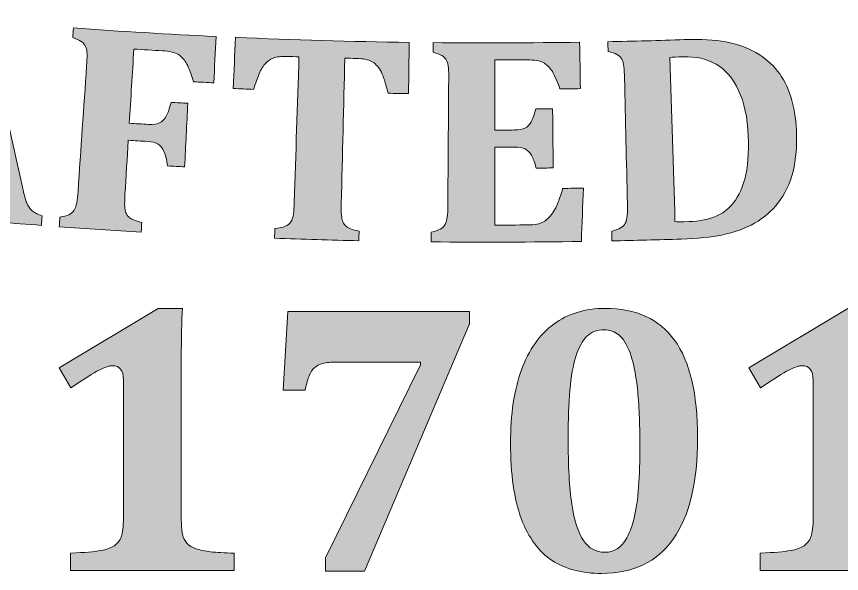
# Model space of a CAD drawing. Header units: inches. Extents: x 64 to 1013, y -819 to -261.
# Drawn here: x 438.9 to 622.1, y -819.1 to -695.5 of the extents above; entities that cross this region are included whole.
import ezdxf

# ---------------------------------------------------------------- set-up
doc = ezdxf.new("R2010")
doc.units = ezdxf.units.IN
doc.header["$MEASUREMENT"] = 0
doc.layers.add('Layer 1', color=7, linetype='Continuous')

# ---------------------------------------------------------------- blocks, each defined once
blk = doc.blocks.new('block 28')
at = {"layer": 'Layer 1', "true_color": 0x680b10}
h = blk.add_hatch(color=246, dxfattribs=at)
h.dxf.hatch_style = 2
edge = h.paths.add_edge_path()
edge.add_spline(control_points=[(428.47, -726.83), (423.7, -726.42), (418.94, -725.97), (414.18, -725.5), (413.71, -726.49), (413.24, -727.47), (412.77, -728.45), (412.38, -729.28), (412.04, -730.09), (411.75, -730.87), (411.47, -731.66), (411.29, -732.5), (411.2, -733.4), (410.98, -735.51), (412.04, -736.75), (414.36, -737.13), (414.29, -737.84), (414.23, -738.55), (414.16, -739.26), (409.35, -738.79), (404.54, -738.29), (399.74, -737.77), (399.81, -737.06), (399.89, -736.36), (399.97, -735.65), (400.81, -735.65), (401.57, -735.45), (402.25, -735.05), (402.93, -734.64), (403.57, -734.06), (404.17, -733.3), (404.77, -732.54), (405.44, -731.43), (406.18, -729.96), (412.09, -718.53), (417.87, -707.05), (423.53, -695.54), (426.44, -695.82), (429.35, -696.08), (432.26, -696.33), (434.81, -708.68), (437.46, -721.03), (440.22, -733.36), (440.58, -735.01), (440.91, -736.19), (441.19, -736.9), (441.48, -737.6), (441.88, -738.18), (442.38, -738.64), (442.89, -739.1), (443.62, -739.47), (444.58, -739.73), (444.52, -740.44), (444.47, -741.15), (444.42, -741.86), (438.19, -741.4), (431.97, -740.89), (425.75, -740.34), (425.81, -739.63), (425.87, -738.92), (425.94, -738.21), (427.12, -738.18), (428.01, -737.95), (428.62, -737.5), (429.22, -737.06), (429.56, -736.38), (429.64, -735.48), (429.7, -734.81), (429.68, -734.07), (429.6, -733.23), (429.51, -732.4), (429.34, -731.35), (429.09, -730.07), (428.88, -728.99), (428.67, -727.91), (428.47, -726.83)], knot_values=[0, 0, 0, 0, 1, 1, 1, 2, 2, 2, 3, 3, 3, 4, 4, 4, 5, 5, 5, 6, 6, 6, 7, 7, 7, 8, 8, 8, 9, 9, 9, 10, 10, 10, 11, 11, 11, 12, 12, 12, 13, 13, 13, 14, 14, 14, 15, 15, 15, 16, 16, 16, 17, 17, 17, 18, 18, 18, 19, 19, 19, 20, 20, 20, 21, 21, 21, 22, 22, 22, 23, 23, 23, 24, 24, 24, 25, 25, 25, 25], degree=3, periodic=1)
edge = h.paths.add_edge_path()
edge.add_spline(control_points=[(415.82, -721.86), (419.82, -722.25), (423.82, -722.62), (427.83, -722.98), (426.58, -716.77), (425.36, -710.56), (424.17, -704.35), (421.42, -710.19), (418.63, -716.03), (415.82, -721.86)], knot_values=[0, 0, 0, 0, 1, 1, 1, 2, 2, 2, 3, 3, 3, 3], degree=3, periodic=1)
at = {"layer": 'Layer 1', "lineweight": 0}
for points, knots in [([(428.47, -726.83), (423.7, -726.42), (418.94, -725.97), (414.18, -725.5), (413.71, -726.49), (413.24, -727.47), (412.77, -728.45), (412.38, -729.28), (412.04, -730.09), (411.75, -730.87), (411.47, -731.66), (411.29, -732.5), (411.2, -733.4), (410.98, -735.51), (412.04, -736.75), (414.36, -737.13), (414.29, -737.84), (414.23, -738.55), (414.16, -739.26), (409.35, -738.79), (404.54, -738.29), (399.74, -737.77), (399.81, -737.06), (399.89, -736.36), (399.97, -735.65), (400.81, -735.65), (401.57, -735.45), (402.25, -735.05), (402.93, -734.64), (403.57, -734.06), (404.17, -733.3), (404.77, -732.54), (405.44, -731.43), (406.18, -729.96), (412.09, -718.53), (417.87, -707.05), (423.53, -695.54), (426.44, -695.82), (429.35, -696.08), (432.26, -696.33), (434.81, -708.68), (437.46, -721.03), (440.22, -733.36), (440.58, -735.01), (440.91, -736.19), (441.19, -736.9), (441.48, -737.6), (441.88, -738.18), (442.38, -738.64), (442.89, -739.1), (443.62, -739.47), (444.58, -739.73), (444.52, -740.44), (444.47, -741.15), (444.42, -741.86), (438.19, -741.4), (431.97, -740.89), (425.75, -740.34), (425.81, -739.63), (425.87, -738.92), (425.94, -738.21), (427.12, -738.18), (428.01, -737.95), (428.62, -737.5), (429.22, -737.06), (429.56, -736.38), (429.64, -735.48), (429.7, -734.81), (429.68, -734.07), (429.6, -733.23), (429.51, -732.4), (429.34, -731.35), (429.09, -730.07), (428.88, -728.99), (428.67, -727.91), (428.47, -726.83)], [0, 0, 0, 0, 1, 1, 1, 2, 2, 2, 3, 3, 3, 4, 4, 4, 5, 5, 5, 6, 6, 6, 7, 7, 7, 8, 8, 8, 9, 9, 9, 10, 10, 10, 11, 11, 11, 12, 12, 12, 13, 13, 13, 14, 14, 14, 15, 15, 15, 16, 16, 16, 17, 17, 17, 18, 18, 18, 19, 19, 19, 20, 20, 20, 21, 21, 21, 22, 22, 22, 23, 23, 23, 24, 24, 24, 25, 25, 25, 25]), ([(415.82, -721.86), (419.82, -722.25), (423.82, -722.62), (427.83, -722.98), (426.58, -716.77), (425.36, -710.56), (424.17, -704.35), (421.42, -710.19), (418.63, -716.03), (415.82, -721.86)], [0, 0, 0, 0, 1, 1, 1, 2, 2, 2, 3, 3, 3, 3])]:
    blk.add_open_spline(points, degree=3, knots=knots, dxfattribs=at)
blk = doc.blocks.new('block 29')
at = {"layer": 'Layer 1', "true_color": 0x680b10}
h = blk.add_hatch(color=246, dxfattribs=at)
h.dxf.hatch_style = 2
edge = h.paths.add_edge_path()
edge.add_spline(control_points=[(462.99, -734.98), (462.92, -736.12), (462.9, -736.99), (462.93, -737.59), (462.96, -738.19), (463.05, -738.67), (463.21, -739.05), (463.37, -739.43), (463.57, -739.74), (463.82, -739.98), (464.06, -740.22), (464.41, -740.45), (464.86, -740.66), (465.31, -740.87), (465.93, -741.05), (466.71, -741.2), (466.67, -741.91), (466.63, -742.62), (466.59, -743.34), (460.52, -742.98), (454.44, -742.59), (448.38, -742.15), (448.43, -741.44), (448.48, -740.73), (448.53, -740.02), (449.38, -739.89), (450.05, -739.71), (450.55, -739.49), (451.06, -739.26), (451.44, -738.94), (451.71, -738.51), (451.97, -738.09), (452.16, -737.53), (452.28, -736.85), (452.39, -736.16), (452.49, -735.3), (452.56, -734.27), (453.2, -725), (453.84, -715.74), (454.48, -706.47), (454.55, -705.46), (454.58, -704.61), (454.57, -703.91), (454.56, -703.22), (454.46, -702.65), (454.26, -702.21), (454.06, -701.76), (453.73, -701.38), (453.28, -701.08), (452.83, -700.78), (452.2, -700.49), (451.38, -700.22), (451.44, -699.51), (451.49, -698.8), (451.54, -698.09), (462.08, -698.84), (472.64, -699.47), (483.2, -699.97), (483.04, -703.39), (482.88, -706.82), (482.71, -710.25), (481.21, -710.18), (479.7, -710.1), (478.19, -710.03), (477.57, -707.94), (477.02, -706.53), (476.56, -705.78), (476.09, -705.03), (475.52, -704.43), (474.84, -703.97), (474.16, -703.51), (472.98, -703.24), (471.29, -703.14), (469.18, -703.03), (467.07, -702.9), (464.96, -702.77), (464.62, -708.25), (464.29, -713.74), (463.95, -719.22), (465.37, -719.3), (466.79, -719.39), (468.21, -719.47), (469.25, -719.53), (470.06, -719.42), (470.64, -719.14), (471.23, -718.86), (471.72, -718.36), (472.13, -717.65), (472.53, -716.94), (472.89, -715.92), (473.21, -714.6), (474.46, -714.66), (475.7, -714.73), (476.95, -714.79), (476.71, -719.49), (476.47, -724.19), (476.23, -728.89), (474.97, -728.82), (473.71, -728.76), (472.44, -728.69), (472.25, -727.32), (471.98, -726.25), (471.65, -725.48), (471.31, -724.72), (470.87, -724.17), (470.33, -723.84), (469.79, -723.51), (469.01, -723.31), (467.99, -723.25), (466.57, -723.17), (465.14, -723.08), (463.72, -723), (463.48, -726.99), (463.23, -730.99), (462.99, -734.98)], knot_values=[0, 0, 0, 0, 1, 1, 1, 2, 2, 2, 3, 3, 3, 4, 4, 4, 5, 5, 5, 6, 6, 6, 7, 7, 7, 8, 8, 8, 9, 9, 9, 10, 10, 10, 11, 11, 11, 12, 12, 12, 13, 13, 13, 14, 14, 14, 15, 15, 15, 16, 16, 16, 17, 17, 17, 18, 18, 18, 19, 19, 19, 20, 20, 20, 21, 21, 21, 22, 22, 22, 23, 23, 23, 24, 24, 24, 25, 25, 25, 26, 26, 26, 27, 27, 27, 28, 28, 28, 29, 29, 29, 30, 30, 30, 31, 31, 31, 32, 32, 32, 33, 33, 33, 34, 34, 34, 35, 35, 35, 36, 36, 36, 37, 37, 37, 38, 38, 38, 38], degree=3, periodic=1)
at = {"layer": 'Layer 1', "lineweight": 0}
blk.add_open_spline([(462.99, -734.98), (462.92, -736.12), (462.9, -736.99), (462.93, -737.59), (462.96, -738.19), (463.05, -738.67), (463.21, -739.05), (463.37, -739.43), (463.57, -739.74), (463.82, -739.98), (464.06, -740.22), (464.41, -740.45), (464.86, -740.66), (465.31, -740.87), (465.93, -741.05), (466.71, -741.2), (466.67, -741.91), (466.63, -742.62), (466.59, -743.34), (460.52, -742.98), (454.44, -742.59), (448.38, -742.15), (448.43, -741.44), (448.48, -740.73), (448.53, -740.02), (449.38, -739.89), (450.05, -739.71), (450.55, -739.49), (451.06, -739.26), (451.44, -738.94), (451.71, -738.51), (451.97, -738.09), (452.16, -737.53), (452.28, -736.85), (452.39, -736.16), (452.49, -735.3), (452.56, -734.27), (453.2, -725), (453.84, -715.74), (454.48, -706.47), (454.55, -705.46), (454.58, -704.61), (454.57, -703.91), (454.56, -703.22), (454.46, -702.65), (454.26, -702.21), (454.06, -701.76), (453.73, -701.38), (453.28, -701.08), (452.83, -700.78), (452.2, -700.49), (451.38, -700.22), (451.44, -699.51), (451.49, -698.8), (451.54, -698.09), (462.08, -698.84), (472.64, -699.47), (483.2, -699.97), (483.04, -703.39), (482.88, -706.82), (482.71, -710.25), (481.21, -710.18), (479.7, -710.1), (478.19, -710.03), (477.57, -707.94), (477.02, -706.53), (476.56, -705.78), (476.09, -705.03), (475.52, -704.43), (474.84, -703.97), (474.16, -703.51), (472.98, -703.24), (471.29, -703.14), (469.18, -703.03), (467.07, -702.9), (464.96, -702.77), (464.62, -708.25), (464.29, -713.74), (463.95, -719.22), (465.37, -719.3), (466.79, -719.39), (468.21, -719.47), (469.25, -719.53), (470.06, -719.42), (470.64, -719.14), (471.23, -718.86), (471.72, -718.36), (472.13, -717.65), (472.53, -716.94), (472.89, -715.92), (473.21, -714.6), (474.46, -714.66), (475.7, -714.73), (476.95, -714.79), (476.71, -719.49), (476.47, -724.19), (476.23, -728.89), (474.97, -728.82), (473.71, -728.76), (472.44, -728.69), (472.25, -727.32), (471.98, -726.25), (471.65, -725.48), (471.31, -724.72), (470.87, -724.17), (470.33, -723.84), (469.79, -723.51), (469.01, -723.31), (467.99, -723.25), (466.57, -723.17), (465.14, -723.08), (463.72, -723), (463.48, -726.99), (463.23, -730.99), (462.99, -734.98)], degree=3, knots=[0, 0, 0, 0, 1, 1, 1, 2, 2, 2, 3, 3, 3, 4, 4, 4, 5, 5, 5, 6, 6, 6, 7, 7, 7, 8, 8, 8, 9, 9, 9, 10, 10, 10, 11, 11, 11, 12, 12, 12, 13, 13, 13, 14, 14, 14, 15, 15, 15, 16, 16, 16, 17, 17, 17, 18, 18, 18, 19, 19, 19, 20, 20, 20, 21, 21, 21, 22, 22, 22, 23, 23, 23, 24, 24, 24, 25, 25, 25, 26, 26, 26, 27, 27, 27, 28, 28, 28, 29, 29, 29, 30, 30, 30, 31, 31, 31, 32, 32, 32, 33, 33, 33, 34, 34, 34, 35, 35, 35, 36, 36, 36, 37, 37, 37, 38, 38, 38, 38], dxfattribs=at)
blk = doc.blocks.new('block 30')
at = {"layer": 'Layer 1', "true_color": 0x680b10}
h = blk.add_hatch(color=246, dxfattribs=at)
h.dxf.hatch_style = 2
edge = h.paths.add_edge_path()
edge.add_spline(control_points=[(496.2, -744.72), (496.22, -744.01), (496.25, -743.3), (496.27, -742.59), (497.23, -742.47), (497.98, -742.3), (498.55, -742.07), (499.11, -741.84), (499.53, -741.5), (499.81, -741.06), (500.1, -740.62), (500.29, -740.04), (500.38, -739.35), (500.47, -738.65), (500.53, -737.78), (500.56, -736.74), (500.92, -725.99), (501.27, -715.24), (501.62, -704.49), (500.73, -704.46), (499.85, -704.43), (498.96, -704.4), (497.64, -704.36), (496.63, -704.47), (495.92, -704.75), (495.2, -705.02), (494.58, -705.47), (494.04, -706.1), (493.5, -706.73), (493.02, -707.58), (492.6, -708.65), (492.19, -709.73), (491.84, -710.74), (491.55, -711.7), (490.04, -711.64), (488.54, -711.58), (487.03, -711.51), (487.19, -707.73), (487.36, -703.95), (487.52, -700.16), (500.38, -700.73), (513.24, -701.1), (526.1, -701.27), (526.05, -705.06), (525.99, -708.85), (525.94, -712.63), (524.43, -712.61), (522.92, -712.59), (521.41, -712.56), (521.02, -711.09), (520.71, -710), (520.48, -709.31), (520.25, -708.61), (519.99, -708.02), (519.7, -707.53), (519.41, -707.04), (519.11, -706.63), (518.79, -706.3), (518.46, -705.97), (518.12, -705.7), (517.75, -705.5), (517.38, -705.3), (516.92, -705.15), (516.36, -705.04), (515.8, -704.93), (515.08, -704.86), (514.18, -704.84), (513.39, -704.82), (512.6, -704.81), (511.81, -704.79), (511.54, -715.54), (511.28, -726.29), (511.01, -737.05), (510.98, -738.19), (510.99, -739.06), (511.05, -739.65), (511.1, -740.25), (511.21, -740.73), (511.38, -741.1), (511.55, -741.47), (511.77, -741.77), (512.02, -742.01), (512.27, -742.24), (512.63, -742.45), (513.09, -742.65), (513.54, -742.84), (514.17, -743), (514.96, -743.13), (514.94, -743.84), (514.92, -744.55), (514.91, -745.26), (508.67, -745.13), (502.43, -744.95), (496.2, -744.72)], knot_values=[0, 0, 0, 0, 1, 1, 1, 2, 2, 2, 3, 3, 3, 4, 4, 4, 5, 5, 5, 6, 6, 6, 7, 7, 7, 8, 8, 8, 9, 9, 9, 10, 10, 10, 11, 11, 11, 12, 12, 12, 13, 13, 13, 14, 14, 14, 15, 15, 15, 16, 16, 16, 17, 17, 17, 18, 18, 18, 19, 19, 19, 20, 20, 20, 21, 21, 21, 22, 22, 22, 23, 23, 23, 24, 24, 24, 25, 25, 25, 26, 26, 26, 27, 27, 27, 28, 28, 28, 29, 29, 29, 30, 30, 30, 31, 31, 31, 31], degree=3, periodic=1)
at = {"layer": 'Layer 1', "lineweight": 0}
blk.add_open_spline([(496.2, -744.72), (496.22, -744.01), (496.25, -743.3), (496.27, -742.59), (497.23, -742.47), (497.98, -742.3), (498.55, -742.07), (499.11, -741.84), (499.53, -741.5), (499.81, -741.06), (500.1, -740.62), (500.29, -740.04), (500.38, -739.35), (500.47, -738.65), (500.53, -737.78), (500.56, -736.74), (500.92, -725.99), (501.27, -715.24), (501.62, -704.49), (500.73, -704.46), (499.85, -704.43), (498.96, -704.4), (497.64, -704.36), (496.63, -704.47), (495.92, -704.75), (495.2, -705.02), (494.58, -705.47), (494.04, -706.1), (493.5, -706.73), (493.02, -707.58), (492.6, -708.65), (492.19, -709.73), (491.84, -710.74), (491.55, -711.7), (490.04, -711.64), (488.54, -711.58), (487.03, -711.51), (487.19, -707.73), (487.36, -703.95), (487.52, -700.16), (500.38, -700.73), (513.24, -701.1), (526.1, -701.27), (526.05, -705.06), (525.99, -708.85), (525.94, -712.63), (524.43, -712.61), (522.92, -712.59), (521.41, -712.56), (521.02, -711.09), (520.71, -710), (520.48, -709.31), (520.25, -708.61), (519.99, -708.02), (519.7, -707.53), (519.41, -707.04), (519.11, -706.63), (518.79, -706.3), (518.46, -705.97), (518.12, -705.7), (517.75, -705.5), (517.38, -705.3), (516.92, -705.15), (516.36, -705.04), (515.8, -704.93), (515.08, -704.86), (514.18, -704.84), (513.39, -704.82), (512.6, -704.81), (511.81, -704.79), (511.54, -715.54), (511.28, -726.29), (511.01, -737.05), (510.98, -738.19), (510.99, -739.06), (511.05, -739.65), (511.1, -740.25), (511.21, -740.73), (511.38, -741.1), (511.55, -741.47), (511.77, -741.77), (512.02, -742.01), (512.27, -742.24), (512.63, -742.45), (513.09, -742.65), (513.54, -742.84), (514.17, -743), (514.96, -743.13), (514.94, -743.84), (514.92, -744.55), (514.91, -745.26), (508.67, -745.13), (502.43, -744.95), (496.2, -744.72)], degree=3, knots=[0, 0, 0, 0, 1, 1, 1, 2, 2, 2, 3, 3, 3, 4, 4, 4, 5, 5, 5, 6, 6, 6, 7, 7, 7, 8, 8, 8, 9, 9, 9, 10, 10, 10, 11, 11, 11, 12, 12, 12, 13, 13, 13, 14, 14, 14, 15, 15, 15, 16, 16, 16, 17, 17, 17, 18, 18, 18, 19, 19, 19, 20, 20, 20, 21, 21, 21, 22, 22, 22, 23, 23, 23, 24, 24, 24, 25, 25, 25, 26, 26, 26, 27, 27, 27, 28, 28, 28, 29, 29, 29, 30, 30, 30, 31, 31, 31, 31], dxfattribs=at)
blk = doc.blocks.new('block 31')
at = {"layer": 'Layer 1', "true_color": 0x680b10}
h = blk.add_hatch(color=246, dxfattribs=at)
h.dxf.hatch_style = 2
edge = h.paths.add_edge_path()
edge.add_spline(control_points=[(563.93, -701.24), (563.99, -704.68), (564.04, -708.11), (564.09, -711.54), (562.58, -711.56), (561.07, -711.58), (559.56, -711.6), (558.81, -709.56), (558.18, -708.18), (557.67, -707.46), (557.16, -706.74), (556.55, -706.18), (555.84, -705.76), (555.14, -705.35), (553.94, -705.15), (552.25, -705.16), (549.86, -705.17), (547.47, -705.18), (545.08, -705.18), (545.09, -710.36), (545.09, -715.54), (545.1, -720.72), (546.56, -720.72), (548.03, -720.72), (549.49, -720.71), (550.46, -720.71), (551.23, -720.57), (551.78, -720.29), (552.34, -720.02), (552.79, -719.57), (553.15, -718.94), (553.52, -718.31), (553.86, -717.34), (554.18, -716.02), (555.43, -716.01), (556.68, -716), (557.93, -715.99), (557.97, -720.37), (558.02, -724.75), (558.07, -729.13), (556.8, -729.14), (555.54, -729.15), (554.28, -729.16), (553.96, -727.91), (553.6, -726.96), (553.22, -726.3), (552.84, -725.65), (552.38, -725.18), (551.86, -724.91), (551.33, -724.63), (550.55, -724.49), (549.51, -724.5), (548.04, -724.5), (546.57, -724.51), (545.1, -724.51), (545.11, -730.27), (545.11, -736.03), (545.11, -741.79), (547.56, -741.79), (550.01, -741.78), (552.45, -741.77), (553.24, -741.76), (553.91, -741.71), (554.45, -741.61), (554.99, -741.5), (555.47, -741.33), (555.89, -741.09), (556.32, -740.85), (556.73, -740.52), (557.12, -740.11), (557.51, -739.7), (557.85, -739.25), (558.15, -738.77), (558.45, -738.29), (558.76, -737.66), (559.09, -736.88), (559.42, -736.1), (559.78, -735.03), (560.16, -733.67), (561.7, -733.65), (563.23, -733.63), (564.77, -733.6), (564.62, -737.54), (564.46, -741.48), (564.31, -745.42), (553.2, -745.59), (542.09, -745.62), (530.98, -745.52), (530.99, -744.8), (530.99, -744.09), (531, -743.38), (531.84, -743.17), (532.5, -742.94), (532.99, -742.7), (533.47, -742.46), (533.84, -742.11), (534.08, -741.67), (534.32, -741.23), (534.47, -740.67), (534.54, -739.99), (534.62, -739.32), (534.66, -738.46), (534.66, -737.42), (534.73, -728.12), (534.79, -718.82), (534.86, -709.52), (534.87, -708.51), (534.85, -707.66), (534.8, -706.97), (534.75, -706.27), (534.61, -705.71), (534.38, -705.28), (534.15, -704.85), (533.81, -704.49), (533.34, -704.22), (532.87, -703.94), (532.22, -703.7), (531.39, -703.47), (531.4, -702.76), (531.4, -702.05), (531.41, -701.34), (542.25, -701.44), (553.09, -701.41), (563.93, -701.24)], knot_values=[0, 0, 0, 0, 1, 1, 1, 2, 2, 2, 3, 3, 3, 4, 4, 4, 5, 5, 5, 6, 6, 6, 7, 7, 7, 8, 8, 8, 9, 9, 9, 10, 10, 10, 11, 11, 11, 12, 12, 12, 13, 13, 13, 14, 14, 14, 15, 15, 15, 16, 16, 16, 17, 17, 17, 18, 18, 18, 19, 19, 19, 20, 20, 20, 21, 21, 21, 22, 22, 22, 23, 23, 23, 24, 24, 24, 25, 25, 25, 26, 26, 26, 27, 27, 27, 28, 28, 28, 29, 29, 29, 30, 30, 30, 31, 31, 31, 32, 32, 32, 33, 33, 33, 34, 34, 34, 35, 35, 35, 36, 36, 36, 37, 37, 37, 38, 38, 38, 39, 39, 39, 40, 40, 40, 41, 41, 41, 41], degree=3, periodic=1)
at = {"layer": 'Layer 1', "lineweight": 0}
blk.add_open_spline([(563.93, -701.24), (563.99, -704.68), (564.04, -708.11), (564.09, -711.54), (562.58, -711.56), (561.07, -711.58), (559.56, -711.6), (558.81, -709.56), (558.18, -708.18), (557.67, -707.46), (557.16, -706.74), (556.55, -706.18), (555.84, -705.76), (555.14, -705.35), (553.94, -705.15), (552.25, -705.16), (549.86, -705.17), (547.47, -705.18), (545.08, -705.18), (545.09, -710.36), (545.09, -715.54), (545.1, -720.72), (546.56, -720.72), (548.03, -720.72), (549.49, -720.71), (550.46, -720.71), (551.23, -720.57), (551.78, -720.29), (552.34, -720.02), (552.79, -719.57), (553.15, -718.94), (553.52, -718.31), (553.86, -717.34), (554.18, -716.02), (555.43, -716.01), (556.68, -716), (557.93, -715.99), (557.97, -720.37), (558.02, -724.75), (558.07, -729.13), (556.8, -729.14), (555.54, -729.15), (554.28, -729.16), (553.96, -727.91), (553.6, -726.96), (553.22, -726.3), (552.84, -725.65), (552.38, -725.18), (551.86, -724.91), (551.33, -724.63), (550.55, -724.49), (549.51, -724.5), (548.04, -724.5), (546.57, -724.51), (545.1, -724.51), (545.11, -730.27), (545.11, -736.03), (545.11, -741.79), (547.56, -741.79), (550.01, -741.78), (552.45, -741.77), (553.24, -741.76), (553.91, -741.71), (554.45, -741.61), (554.99, -741.5), (555.47, -741.33), (555.89, -741.09), (556.32, -740.85), (556.73, -740.52), (557.12, -740.11), (557.51, -739.7), (557.85, -739.25), (558.15, -738.77), (558.45, -738.29), (558.76, -737.66), (559.09, -736.88), (559.42, -736.1), (559.78, -735.03), (560.16, -733.67), (561.7, -733.65), (563.23, -733.63), (564.77, -733.6), (564.62, -737.54), (564.46, -741.48), (564.31, -745.42), (553.2, -745.59), (542.09, -745.62), (530.98, -745.52), (530.99, -744.8), (530.99, -744.09), (531, -743.38), (531.84, -743.17), (532.5, -742.94), (532.99, -742.7), (533.47, -742.46), (533.84, -742.11), (534.08, -741.67), (534.32, -741.23), (534.47, -740.67), (534.54, -739.99), (534.62, -739.32), (534.66, -738.46), (534.66, -737.42), (534.73, -728.12), (534.79, -718.82), (534.86, -709.52), (534.87, -708.51), (534.85, -707.66), (534.8, -706.97), (534.75, -706.27), (534.61, -705.71), (534.38, -705.28), (534.15, -704.85), (533.81, -704.49), (533.34, -704.22), (532.87, -703.94), (532.22, -703.7), (531.39, -703.47), (531.4, -702.76), (531.4, -702.05), (531.41, -701.34), (542.25, -701.44), (553.09, -701.41), (563.93, -701.24)], degree=3, knots=[0, 0, 0, 0, 1, 1, 1, 2, 2, 2, 3, 3, 3, 4, 4, 4, 5, 5, 5, 6, 6, 6, 7, 7, 7, 8, 8, 8, 9, 9, 9, 10, 10, 10, 11, 11, 11, 12, 12, 12, 13, 13, 13, 14, 14, 14, 15, 15, 15, 16, 16, 16, 17, 17, 17, 18, 18, 18, 19, 19, 19, 20, 20, 20, 21, 21, 21, 22, 22, 22, 23, 23, 23, 24, 24, 24, 25, 25, 25, 26, 26, 26, 27, 27, 27, 28, 28, 28, 29, 29, 29, 30, 30, 30, 31, 31, 31, 32, 32, 32, 33, 33, 33, 34, 34, 34, 35, 35, 35, 36, 36, 36, 37, 37, 37, 38, 38, 38, 39, 39, 39, 40, 40, 40, 41, 41, 41, 41], dxfattribs=at)
blk = doc.blocks.new('block 32')
at = {"layer": 'Layer 1', "true_color": 0x680b10}
h = blk.add_hatch(color=246, dxfattribs=at)
h.dxf.hatch_style = 2
edge = h.paths.add_edge_path()
edge.add_spline(control_points=[(587.24, -700.67), (590.88, -700.55), (593.94, -700.72), (596.41, -701.18), (598.88, -701.64), (601.1, -702.43), (603.06, -703.55), (605.02, -704.67), (606.63, -706.03), (607.89, -707.64), (609.14, -709.26), (610.12, -711.15), (610.8, -713.33), (611.49, -715.51), (611.91, -717.99), (612.05, -720.77), (612.23, -724.13), (611.98, -727.17), (611.3, -729.88), (610.62, -732.6), (609.51, -734.94), (607.96, -736.92), (606.58, -738.69), (604.85, -740.18), (602.77, -741.37), (600.69, -742.56), (598.27, -743.44), (595.51, -744), (593.13, -744.48), (590.12, -744.79), (586.48, -744.9), (581.35, -745.07), (576.22, -745.2), (571.09, -745.3), (571.07, -744.59), (571.06, -743.88), (571.05, -743.17), (571.88, -742.94), (572.53, -742.69), (573.01, -742.43), (573.49, -742.17), (573.84, -741.82), (574.07, -741.37), (574.3, -740.92), (574.44, -740.36), (574.49, -739.68), (574.54, -739), (574.55, -738.14), (574.53, -737.1), (574.32, -727.81), (574.1, -718.51), (573.89, -709.21), (573.87, -708.2), (573.82, -707.35), (573.75, -706.66), (573.68, -705.97), (573.52, -705.41), (573.28, -704.98), (573.04, -704.56), (572.68, -704.22), (572.21, -703.96), (571.73, -703.7), (571.07, -703.47), (570.24, -703.27), (570.22, -702.56), (570.21, -701.84), (570.19, -701.13), (575.88, -701.02), (581.56, -700.86), (587.24, -700.67)], knot_values=[0, 0, 0, 0, 1, 1, 1, 2, 2, 2, 3, 3, 3, 4, 4, 4, 5, 5, 5, 6, 6, 6, 7, 7, 7, 8, 8, 8, 9, 9, 9, 10, 10, 10, 11, 11, 11, 12, 12, 12, 13, 13, 13, 14, 14, 14, 15, 15, 15, 16, 16, 16, 17, 17, 17, 18, 18, 18, 19, 19, 19, 20, 20, 20, 21, 21, 21, 22, 22, 22, 23, 23, 23, 23], degree=3, periodic=1)
edge = h.paths.add_edge_path()
edge.add_spline(control_points=[(585.1, -741.03), (585.51, -741.08), (586.54, -741.08), (588.18, -741.03), (590.66, -740.94), (592.73, -740.52), (594.4, -739.77), (595.64, -739.21), (596.68, -738.45), (597.52, -737.51), (598.92, -735.96), (599.94, -733.99), (600.57, -731.58), (601.27, -728.96), (601.53, -725.79), (601.37, -722.06), (601.19, -717.96), (600.47, -714.59), (599.23, -711.93), (598, -709.27), (596.34, -707.34), (594.26, -706.14), (592.18, -704.93), (589.73, -704.38), (586.9, -704.47), (585.54, -704.52), (584.57, -704.57), (583.98, -704.63), (584.36, -716.77), (584.73, -728.9), (585.1, -741.03)], knot_values=[0, 0, 0, 0, 1, 1, 1, 2, 2, 2, 3, 3, 3, 4, 4, 4, 5, 5, 5, 6, 6, 6, 7, 7, 7, 8, 8, 8, 9, 9, 9, 10, 10, 10, 10], degree=3, periodic=1)
at = {"layer": 'Layer 1', "lineweight": 0}
for points, knots in [([(587.24, -700.67), (590.88, -700.55), (593.94, -700.72), (596.41, -701.18), (598.88, -701.64), (601.1, -702.43), (603.06, -703.55), (605.02, -704.67), (606.63, -706.03), (607.89, -707.64), (609.14, -709.26), (610.12, -711.15), (610.8, -713.33), (611.49, -715.51), (611.91, -717.99), (612.05, -720.77), (612.23, -724.13), (611.98, -727.17), (611.3, -729.88), (610.62, -732.6), (609.51, -734.94), (607.96, -736.92), (606.58, -738.69), (604.85, -740.18), (602.77, -741.37), (600.69, -742.56), (598.27, -743.44), (595.51, -744), (593.13, -744.48), (590.12, -744.79), (586.48, -744.9), (581.35, -745.07), (576.22, -745.2), (571.09, -745.3), (571.07, -744.59), (571.06, -743.88), (571.05, -743.17), (571.88, -742.94), (572.53, -742.69), (573.01, -742.43), (573.49, -742.17), (573.84, -741.82), (574.07, -741.37), (574.3, -740.92), (574.44, -740.36), (574.49, -739.68), (574.54, -739), (574.55, -738.14), (574.53, -737.1), (574.32, -727.81), (574.1, -718.51), (573.89, -709.21), (573.87, -708.2), (573.82, -707.35), (573.75, -706.66), (573.68, -705.97), (573.52, -705.41), (573.28, -704.98), (573.04, -704.56), (572.68, -704.22), (572.21, -703.96), (571.73, -703.7), (571.07, -703.47), (570.24, -703.27), (570.22, -702.56), (570.21, -701.84), (570.19, -701.13), (575.88, -701.02), (581.56, -700.86), (587.24, -700.67)], [0, 0, 0, 0, 1, 1, 1, 2, 2, 2, 3, 3, 3, 4, 4, 4, 5, 5, 5, 6, 6, 6, 7, 7, 7, 8, 8, 8, 9, 9, 9, 10, 10, 10, 11, 11, 11, 12, 12, 12, 13, 13, 13, 14, 14, 14, 15, 15, 15, 16, 16, 16, 17, 17, 17, 18, 18, 18, 19, 19, 19, 20, 20, 20, 21, 21, 21, 22, 22, 22, 23, 23, 23, 23]), ([(585.1, -741.03), (585.51, -741.08), (586.54, -741.08), (588.18, -741.03), (590.66, -740.94), (592.73, -740.52), (594.4, -739.77), (595.64, -739.21), (596.68, -738.45), (597.52, -737.51), (598.92, -735.96), (599.94, -733.99), (600.57, -731.58), (601.27, -728.96), (601.53, -725.79), (601.37, -722.06), (601.19, -717.96), (600.47, -714.59), (599.23, -711.93), (598, -709.27), (596.34, -707.34), (594.26, -706.14), (592.18, -704.93), (589.73, -704.38), (586.9, -704.47), (585.54, -704.52), (584.57, -704.57), (583.98, -704.63), (584.36, -716.77), (584.73, -728.9), (585.1, -741.03)], [0, 0, 0, 0, 1, 1, 1, 2, 2, 2, 3, 3, 3, 4, 4, 4, 5, 5, 5, 6, 6, 6, 7, 7, 7, 8, 8, 8, 9, 9, 9, 10, 10, 10, 10])]:
    blk.add_open_spline(points, degree=3, knots=knots, dxfattribs=at)
blk = doc.blocks.new('block 21')
at = {"layer": 'Layer 1'}
for name in ['block 28', 'block 29', 'block 30', 'block 31', 'block 32']:
    blk.add_blockref(name, (0, 0), dxfattribs=at)
blk = doc.blocks.new('block 42')
at = {"layer": 'Layer 1', "true_color": 0x680b10}
h = blk.add_hatch(color=246, dxfattribs=at)
h.dxf.hatch_style = 2
edge = h.paths.add_edge_path()
edge.add_spline(control_points=[(475.49, -806.65), (475.49, -808.28), (475.58, -809.51), (475.76, -810.33), (475.94, -811.16), (476.27, -811.83), (476.73, -812.35), (477.19, -812.87), (477.86, -813.28), (478.73, -813.57), (479.6, -813.87), (480.69, -814.09), (482.01, -814.25), (483.33, -814.4), (485.07, -814.51), (487.23, -814.56), (487.23, -814.56), (487.23, -818.39), (487.23, -818.39), (487.23, -818.39), (450.92, -818.39), (450.92, -818.39), (450.92, -818.39), (450.92, -814.56), (450.92, -814.56), (454.03, -814.42), (456.25, -814.23), (457.58, -813.99), (458.92, -813.76), (459.93, -813.4), (460.64, -812.92), (461.34, -812.44), (461.85, -811.77), (462.17, -810.9), (462.49, -810.03), (462.65, -808.61), (462.65, -806.65), (462.65, -806.65), (462.65, -776.23), (462.65, -776.23), (462.65, -775.08), (462.44, -774.25), (462, -773.75), (461.57, -773.24), (460.97, -772.99), (460.21, -772.99), (459.51, -772.99), (458.52, -773.31), (457.25, -773.96), (455.97, -774.6), (453.87, -775.92), (450.96, -777.91), (450.96, -777.91), (448.39, -773.45), (448.39, -773.45), (448.39, -773.45), (470.35, -760.28), (470.35, -760.28), (470.35, -760.28), (475.74, -760.28), (475.74, -760.28), (475.57, -762.98), (475.49, -766.71), (475.49, -771.48), (475.49, -771.48), (475.49, -806.65), (475.49, -806.65)], knot_values=[0, 0, 0, 0, 1, 1, 1, 2, 2, 2, 3, 3, 3, 4, 4, 4, 5, 5, 5, 6, 6, 6, 7, 7, 7, 8, 8, 8, 9, 9, 9, 10, 10, 10, 11, 11, 11, 12, 12, 12, 13, 13, 13, 14, 14, 14, 15, 15, 15, 16, 16, 16, 17, 17, 17, 18, 18, 18, 19, 19, 19, 20, 20, 20, 21, 21, 21, 22, 22, 22, 22], degree=3, periodic=1)
at = {"layer": 'Layer 1', "lineweight": 0}
blk.add_open_spline([(475.49, -806.65), (475.49, -808.28), (475.58, -809.51), (475.76, -810.33), (475.94, -811.16), (476.27, -811.83), (476.73, -812.35), (477.19, -812.87), (477.86, -813.28), (478.73, -813.57), (479.6, -813.87), (480.69, -814.09), (482.01, -814.25), (483.33, -814.4), (485.07, -814.51), (487.23, -814.56), (487.23, -814.56), (487.23, -818.39), (487.23, -818.39), (487.23, -818.39), (450.92, -818.39), (450.92, -818.39), (450.92, -818.39), (450.92, -814.56), (450.92, -814.56), (454.03, -814.42), (456.25, -814.23), (457.58, -813.99), (458.92, -813.76), (459.93, -813.4), (460.64, -812.92), (461.34, -812.44), (461.85, -811.77), (462.17, -810.9), (462.49, -810.03), (462.65, -808.61), (462.65, -806.65), (462.65, -806.65), (462.65, -776.23), (462.65, -776.23), (462.65, -775.08), (462.44, -774.25), (462, -773.75), (461.57, -773.24), (460.97, -772.99), (460.21, -772.99), (459.51, -772.99), (458.52, -773.31), (457.25, -773.96), (455.97, -774.6), (453.87, -775.92), (450.96, -777.91), (450.96, -777.91), (448.39, -773.45), (448.39, -773.45), (448.39, -773.45), (470.35, -760.28), (470.35, -760.28), (470.35, -760.28), (475.74, -760.28), (475.74, -760.28), (475.57, -762.98), (475.49, -766.71), (475.49, -771.48), (475.49, -771.48), (475.49, -806.65), (475.49, -806.65)], degree=3, knots=[0, 0, 0, 0, 1, 1, 1, 2, 2, 2, 3, 3, 3, 4, 4, 4, 5, 5, 5, 6, 6, 6, 7, 7, 7, 8, 8, 8, 9, 9, 9, 10, 10, 10, 11, 11, 11, 12, 12, 12, 13, 13, 13, 14, 14, 14, 15, 15, 15, 16, 16, 16, 17, 17, 17, 18, 18, 18, 19, 19, 19, 20, 20, 20, 21, 21, 21, 22, 22, 22, 22], dxfattribs=at)
blk = doc.blocks.new('block 43')
at = {"layer": 'Layer 1', "true_color": 0x680b10}
h = blk.add_hatch(color=246, dxfattribs=at)
h.dxf.hatch_style = 2
edge = h.paths.add_edge_path()
edge.add_spline(control_points=[(539.49, -763.73), (539.49, -763.73), (516.13, -818.52), (516.13, -818.52), (516.13, -818.52), (507.51, -818.52), (507.51, -818.52), (507.51, -818.52), (507.51, -815.61), (507.51, -815.61), (507.51, -815.61), (528.63, -772.82), (528.63, -772.82), (528.63, -772.82), (528.63, -772.19), (528.63, -772.19), (528.63, -772.19), (509.91, -772.19), (509.91, -772.19), (508.67, -772.19), (507.68, -772.29), (506.92, -772.49), (506.16, -772.68), (505.54, -773), (505.07, -773.43), (504.59, -773.87), (504.21, -774.44), (503.91, -775.14), (503.62, -775.84), (503.3, -776.93), (502.96, -778.42), (502.96, -778.42), (498.08, -778.42), (498.08, -778.42), (498.08, -778.42), (499.18, -760.96), (499.18, -760.96), (499.18, -760.96), (539.49, -760.96), (539.49, -760.96), (539.49, -760.96), (539.49, -763.73), (539.49, -763.73)], knot_values=[0, 0, 0, 0, 1, 1, 1, 2, 2, 2, 3, 3, 3, 4, 4, 4, 5, 5, 5, 6, 6, 6, 7, 7, 7, 8, 8, 8, 9, 9, 9, 10, 10, 10, 11, 11, 11, 12, 12, 12, 13, 13, 13, 14, 14, 14, 14], degree=3, periodic=1)
at = {"layer": 'Layer 1', "lineweight": 0}
blk.add_open_spline([(539.49, -763.73), (539.49, -763.73), (516.13, -818.52), (516.13, -818.52), (516.13, -818.52), (507.51, -818.52), (507.51, -818.52), (507.51, -818.52), (507.51, -815.61), (507.51, -815.61), (507.51, -815.61), (528.63, -772.82), (528.63, -772.82), (528.63, -772.82), (528.63, -772.19), (528.63, -772.19), (528.63, -772.19), (509.91, -772.19), (509.91, -772.19), (508.67, -772.19), (507.68, -772.29), (506.92, -772.49), (506.16, -772.68), (505.54, -773), (505.07, -773.43), (504.59, -773.87), (504.21, -774.44), (503.91, -775.14), (503.62, -775.84), (503.3, -776.93), (502.96, -778.42), (502.96, -778.42), (498.08, -778.42), (498.08, -778.42), (498.08, -778.42), (499.18, -760.96), (499.18, -760.96), (499.18, -760.96), (539.49, -760.96), (539.49, -760.96), (539.49, -760.96), (539.49, -763.73), (539.49, -763.73)], degree=3, knots=[0, 0, 0, 0, 1, 1, 1, 2, 2, 2, 3, 3, 3, 4, 4, 4, 5, 5, 5, 6, 6, 6, 7, 7, 7, 8, 8, 8, 9, 9, 9, 10, 10, 10, 11, 11, 11, 12, 12, 12, 13, 13, 13, 14, 14, 14, 14], dxfattribs=at)
blk = doc.blocks.new('block 44')
at = {"layer": 'Layer 1', "true_color": 0x680b10}
h = blk.add_hatch(color=246, dxfattribs=at)
h.dxf.hatch_style = 2
edge = h.paths.add_edge_path()
edge.add_spline(control_points=[(568.81, -819.06), (564.44, -819.06), (560.77, -818.1), (557.81, -816.18), (554.85, -814.26), (552.57, -811.15), (550.97, -806.86), (549.38, -802.57), (548.58, -797.02), (548.58, -790.2), (548.58, -783.78), (549.39, -778.34), (551.02, -773.9), (552.64, -769.45), (555.03, -766.07), (558.19, -763.75), (561.35, -761.44), (565.14, -760.28), (569.57, -760.28), (576.47, -760.28), (581.62, -762.63), (585.01, -767.33), (588.41, -772.03), (590.11, -779.22), (590.11, -788.9), (590.11, -798.83), (588.3, -806.34), (584.7, -811.43), (581.09, -816.52), (575.8, -819.06), (568.81, -819.06)], knot_values=[0, 0, 0, 0, 1, 1, 1, 2, 2, 2, 3, 3, 3, 4, 4, 4, 5, 5, 5, 6, 6, 6, 7, 7, 7, 8, 8, 8, 9, 9, 9, 10, 10, 10, 10], degree=3, periodic=1)
edge = h.paths.add_edge_path()
edge.add_spline(control_points=[(561.37, -788.98), (561.37, -795.15), (561.64, -800.06), (562.19, -803.71), (562.73, -807.35), (563.6, -810.04), (564.78, -811.76), (565.95, -813.49), (567.52, -814.35), (569.49, -814.35), (570.55, -814.35), (571.49, -814.09), (572.29, -813.57), (573.09, -813.05), (573.8, -812.24), (574.43, -811.13), (575.06, -810.02), (575.6, -808.55), (576.05, -806.71), (576.5, -804.88), (576.82, -802.59), (577.02, -799.86), (577.22, -797.12), (577.31, -794.07), (577.31, -790.7), (577.31, -785.68), (577.12, -781.46), (576.75, -778.04), (576.37, -774.62), (575.83, -771.98), (575.13, -770.13), (574.42, -768.28), (573.6, -766.96), (572.64, -766.17), (571.69, -765.39), (570.58, -765), (569.32, -765), (567.83, -765), (566.58, -765.49), (565.55, -766.47), (564.53, -767.45), (563.71, -768.94), (563.09, -770.93), (562.47, -772.92), (562.03, -775.42), (561.77, -778.42), (561.5, -781.42), (561.37, -784.94), (561.37, -788.98)], knot_values=[0, 0, 0, 0, 1, 1, 1, 2, 2, 2, 3, 3, 3, 4, 4, 4, 5, 5, 5, 6, 6, 6, 7, 7, 7, 8, 8, 8, 9, 9, 9, 10, 10, 10, 11, 11, 11, 12, 12, 12, 13, 13, 13, 14, 14, 14, 15, 15, 15, 16, 16, 16, 16], degree=3, periodic=1)
at = {"layer": 'Layer 1', "lineweight": 0}
for points, knots in [([(568.81, -819.06), (564.44, -819.06), (560.77, -818.1), (557.81, -816.18), (554.85, -814.26), (552.57, -811.15), (550.97, -806.86), (549.38, -802.57), (548.58, -797.02), (548.58, -790.2), (548.58, -783.78), (549.39, -778.34), (551.02, -773.9), (552.64, -769.45), (555.03, -766.07), (558.19, -763.75), (561.35, -761.44), (565.14, -760.28), (569.57, -760.28), (576.47, -760.28), (581.62, -762.63), (585.01, -767.33), (588.41, -772.03), (590.11, -779.22), (590.11, -788.9), (590.11, -798.83), (588.3, -806.34), (584.7, -811.43), (581.09, -816.52), (575.8, -819.06), (568.81, -819.06)], [0, 0, 0, 0, 1, 1, 1, 2, 2, 2, 3, 3, 3, 4, 4, 4, 5, 5, 5, 6, 6, 6, 7, 7, 7, 8, 8, 8, 9, 9, 9, 10, 10, 10, 10]), ([(561.37, -788.98), (561.37, -795.15), (561.64, -800.06), (562.19, -803.71), (562.73, -807.35), (563.6, -810.04), (564.78, -811.76), (565.95, -813.49), (567.52, -814.35), (569.49, -814.35), (570.55, -814.35), (571.49, -814.09), (572.29, -813.57), (573.09, -813.05), (573.8, -812.24), (574.43, -811.13), (575.06, -810.02), (575.6, -808.55), (576.05, -806.71), (576.5, -804.88), (576.82, -802.59), (577.02, -799.86), (577.22, -797.12), (577.31, -794.07), (577.31, -790.7), (577.31, -785.68), (577.12, -781.46), (576.75, -778.04), (576.37, -774.62), (575.83, -771.98), (575.13, -770.13), (574.42, -768.28), (573.6, -766.96), (572.64, -766.17), (571.69, -765.39), (570.58, -765), (569.32, -765), (567.83, -765), (566.58, -765.49), (565.55, -766.47), (564.53, -767.45), (563.71, -768.94), (563.09, -770.93), (562.47, -772.92), (562.03, -775.42), (561.77, -778.42), (561.5, -781.42), (561.37, -784.94), (561.37, -788.98)], [0, 0, 0, 0, 1, 1, 1, 2, 2, 2, 3, 3, 3, 4, 4, 4, 5, 5, 5, 6, 6, 6, 7, 7, 7, 8, 8, 8, 9, 9, 9, 10, 10, 10, 11, 11, 11, 12, 12, 12, 13, 13, 13, 14, 14, 14, 15, 15, 15, 16, 16, 16, 16])]:
    blk.add_open_spline(points, degree=3, knots=knots, dxfattribs=at)
blk = doc.blocks.new('block 45')
at = {"layer": 'Layer 1', "true_color": 0x680b10}
h = blk.add_hatch(color=246, dxfattribs=at)
h.dxf.hatch_style = 2
edge = h.paths.add_edge_path()
edge.add_spline(control_points=[(628.61, -806.65), (628.61, -808.28), (628.7, -809.51), (628.88, -810.33), (629.06, -811.16), (629.38, -811.83), (629.85, -812.35), (630.31, -812.87), (630.98, -813.28), (631.85, -813.57), (632.71, -813.87), (633.81, -814.09), (635.13, -814.25), (636.45, -814.4), (638.18, -814.51), (640.35, -814.56), (640.35, -814.56), (640.35, -818.39), (640.35, -818.39), (640.35, -818.39), (604.03, -818.39), (604.03, -818.39), (604.03, -818.39), (604.03, -814.56), (604.03, -814.56), (607.15, -814.42), (609.37, -814.23), (610.7, -813.99), (612.03, -813.76), (613.05, -813.4), (613.75, -812.92), (614.45, -812.44), (614.97, -811.77), (615.29, -810.9), (615.61, -810.03), (615.77, -808.61), (615.77, -806.65), (615.77, -806.65), (615.77, -776.23), (615.77, -776.23), (615.77, -775.08), (615.56, -774.25), (615.12, -773.75), (614.68, -773.24), (614.09, -772.99), (613.33, -772.99), (612.63, -772.99), (611.64, -773.31), (610.37, -773.96), (609.09, -774.6), (606.99, -775.92), (604.08, -777.91), (604.08, -777.91), (601.51, -773.45), (601.51, -773.45), (601.51, -773.45), (623.47, -760.28), (623.47, -760.28), (623.47, -760.28), (628.86, -760.28), (628.86, -760.28), (628.69, -762.98), (628.61, -766.71), (628.61, -771.48), (628.61, -771.48), (628.61, -806.65), (628.61, -806.65)], knot_values=[0, 0, 0, 0, 1, 1, 1, 2, 2, 2, 3, 3, 3, 4, 4, 4, 5, 5, 5, 6, 6, 6, 7, 7, 7, 8, 8, 8, 9, 9, 9, 10, 10, 10, 11, 11, 11, 12, 12, 12, 13, 13, 13, 14, 14, 14, 15, 15, 15, 16, 16, 16, 17, 17, 17, 18, 18, 18, 19, 19, 19, 20, 20, 20, 21, 21, 21, 22, 22, 22, 22], degree=3, periodic=1)
at = {"layer": 'Layer 1', "lineweight": 0}
blk.add_open_spline([(628.61, -806.65), (628.61, -808.28), (628.7, -809.51), (628.88, -810.33), (629.06, -811.16), (629.38, -811.83), (629.85, -812.35), (630.31, -812.87), (630.98, -813.28), (631.85, -813.57), (632.71, -813.87), (633.81, -814.09), (635.13, -814.25), (636.45, -814.4), (638.18, -814.51), (640.35, -814.56), (640.35, -814.56), (640.35, -818.39), (640.35, -818.39), (640.35, -818.39), (604.03, -818.39), (604.03, -818.39), (604.03, -818.39), (604.03, -814.56), (604.03, -814.56), (607.15, -814.42), (609.37, -814.23), (610.7, -813.99), (612.03, -813.76), (613.05, -813.4), (613.75, -812.92), (614.45, -812.44), (614.97, -811.77), (615.29, -810.9), (615.61, -810.03), (615.77, -808.61), (615.77, -806.65), (615.77, -806.65), (615.77, -776.23), (615.77, -776.23), (615.77, -775.08), (615.56, -774.25), (615.12, -773.75), (614.68, -773.24), (614.09, -772.99), (613.33, -772.99), (612.63, -772.99), (611.64, -773.31), (610.37, -773.96), (609.09, -774.6), (606.99, -775.92), (604.08, -777.91), (604.08, -777.91), (601.51, -773.45), (601.51, -773.45), (601.51, -773.45), (623.47, -760.28), (623.47, -760.28), (623.47, -760.28), (628.86, -760.28), (628.86, -760.28), (628.69, -762.98), (628.61, -766.71), (628.61, -771.48), (628.61, -771.48), (628.61, -806.65), (628.61, -806.65)], degree=3, knots=[0, 0, 0, 0, 1, 1, 1, 2, 2, 2, 3, 3, 3, 4, 4, 4, 5, 5, 5, 6, 6, 6, 7, 7, 7, 8, 8, 8, 9, 9, 9, 10, 10, 10, 11, 11, 11, 12, 12, 12, 13, 13, 13, 14, 14, 14, 15, 15, 15, 16, 16, 16, 17, 17, 17, 18, 18, 18, 19, 19, 19, 20, 20, 20, 21, 21, 21, 22, 22, 22, 22], dxfattribs=at)
blk = doc.blocks.new('block 41')
at = {"layer": 'Layer 1'}
for name in ['block 42', 'block 43', 'block 44', 'block 45']:
    blk.add_blockref(name, (0, 0), dxfattribs=at)
blk = doc.blocks.new('block 2')
at = {"layer": 'Layer 1'}
for name in ['block 21', 'block 41']:
    blk.add_blockref(name, (0, 0), dxfattribs=at)

msp = doc.modelspace()

# ---------------------------------------------------------------- block references
at = {"layer": 'Layer 1'}
msp.add_blockref('block 2', (0, 0), dxfattribs=at)

doc.saveas('drawing.dxf')
